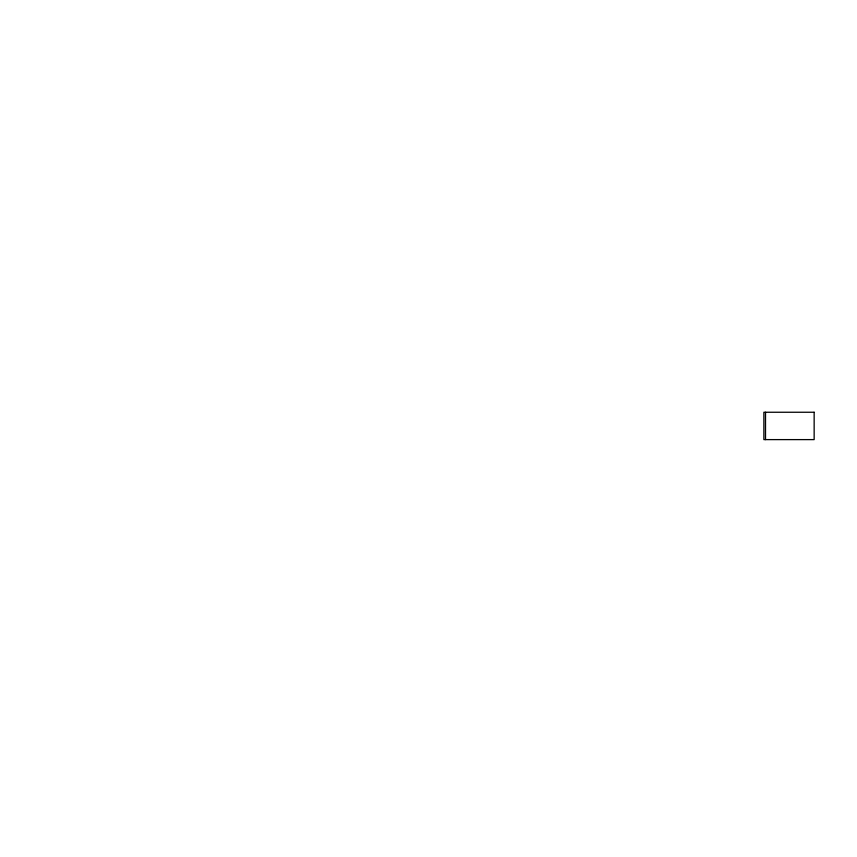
<?xml version="1.0" encoding="UTF-8"?>
<svg xmlns="http://www.w3.org/2000/svg" width="857" height="857" viewBox="0 0 857 857"><rect width="100%" height="100%" fill="white"/><g stroke="black" fill="none" stroke-linecap="round" stroke-linejoin="round"><path stroke-width="1.29" d="M765.515 412.249L765.515 439.609M814.15 412.249L763.866 412.249L763.866 439.609L814.15 439.609L814.15 412.249"/></g></svg>
